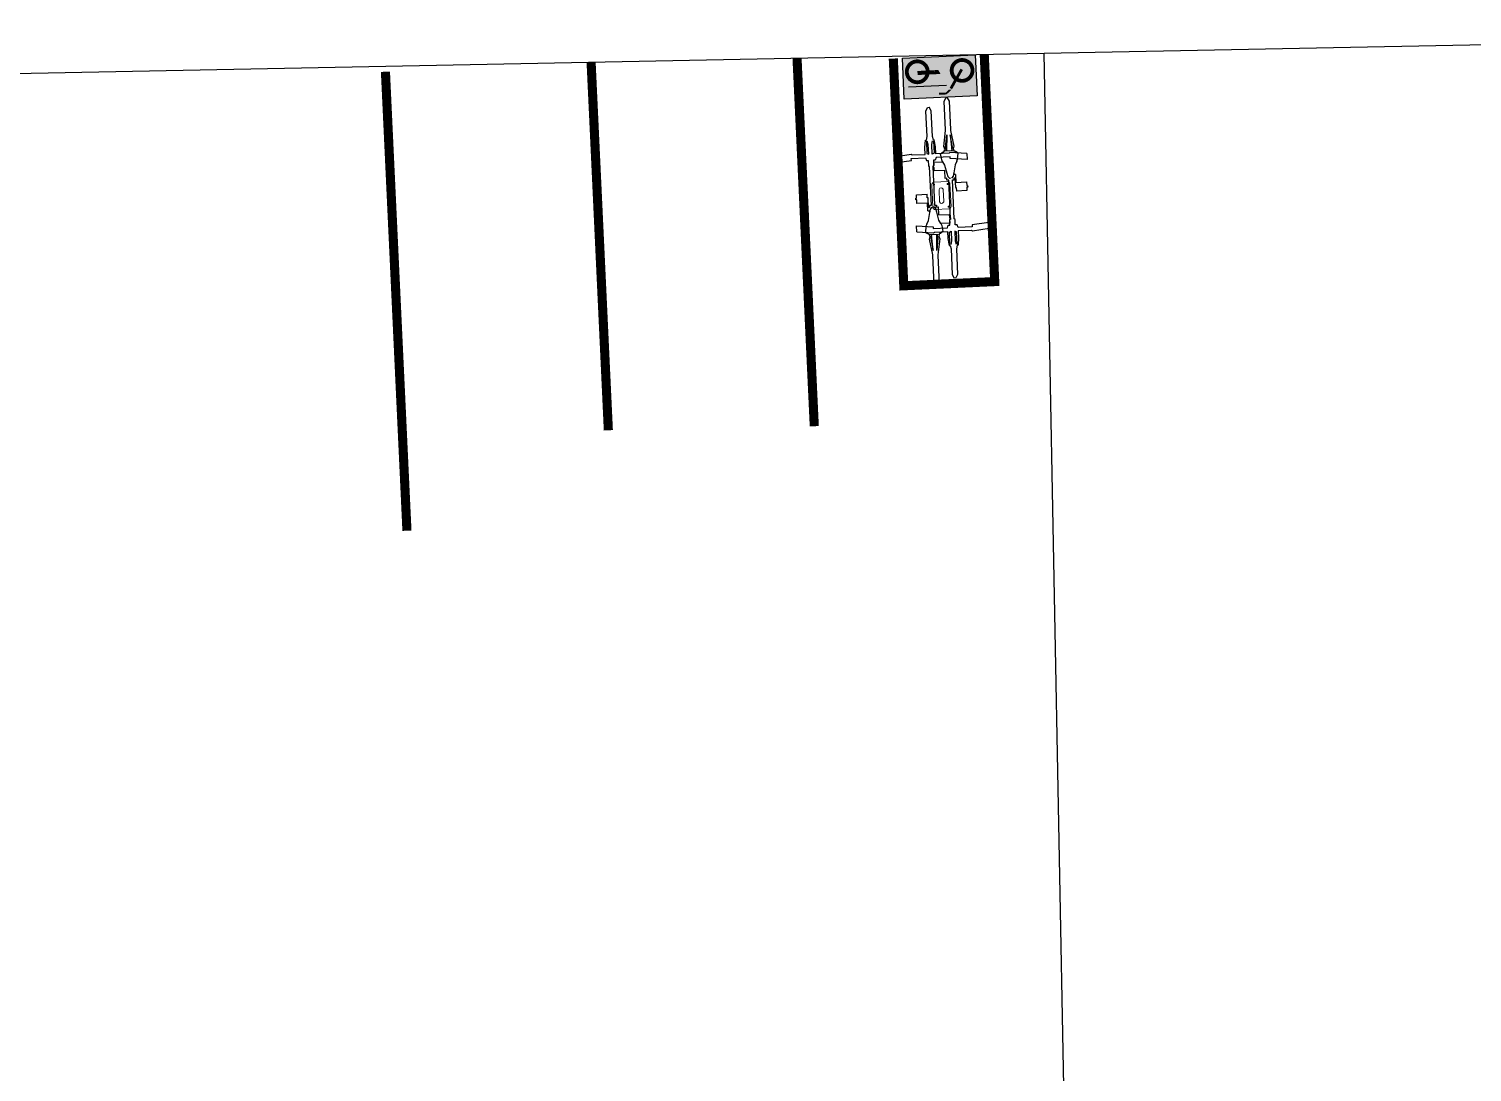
# Model space of a CAD drawing. Header units: metres. Extents: x 668617 to 675126, y 2286318 to 2293677.
# Drawn here: x 670037.86 to 670053.71, y 2287209.46 to 2287220.92 of the extents above; entities that cross this region are included whole.
import ezdxf

# ---------------------------------------------------------------- set-up
doc = ezdxf.new("R2010")
doc.units = ezdxf.units.M
doc.header["$MEASUREMENT"] = 0
for name, color, linetype in [('DMTG-PB-LOTIFICACION', 253, 'Continuous'), ('DMTG-SH-LINEA BLANCA', 252, 'Continuous'), ('DMTG-SH-LINEA CONT ESTACIONAMIENTO', 252, 'Continuous'), ('DMTG-SH-SIMBOLO MOTOPUERTO', 250, 'Continuous'), ('MT-MOBILIARIO', 173, 'Continuous')]:
    doc.layers.add(name, color=color, linetype=linetype)

# ---------------------------------------------------------------- blocks, each defined once
blk = doc.blocks.new('SIMBOLO MOTO')
at = {"layer": 'DMTG-SH-SIMBOLO MOTOPUERTO'}
blk.add_hatch(color=152, dxfattribs=at).paths.add_polyline_path([(658239.247, 2297202.545), (658240.047, 2297202.545), (658240.047, 2297202.095), (658239.247, 2297202.095)])
at = {"layer": 'DMTG-SH-SIMBOLO MOTOPUERTO', "true_color": 0xffffff}
h = blk.add_hatch(color=7, dxfattribs=at)
h.dxf.hatch_style = 1
h.paths.add_polyline_path([(658239.586, 2297202.495), (658239.664, 2297202.494), (658239.664, 2297202.515), (658239.582, 2297202.516), (658239.522, 2297202.464), (658239.552, 2297202.464)])
h = blk.add_hatch(color=7, dxfattribs=at)
h.dxf.hatch_style = 1
h.paths.add_polyline_path([(658239.69, 2297202.463), (658239.522, 2297202.464), (658239.51, 2297202.439), (658239.564, 2297202.439), (658239.572, 2297202.419), (658239.724, 2297202.418), (658239.725, 2297202.425)])
h.paths.add_polyline_path([(658239.724, 2297202.418), (658239.578, 2297202.419), (658239.572, 2297202.419), (658239.581, 2297202.4), (658239.582, 2297202.4), (658239.722, 2297202.399)])
h.paths.add_polyline_path([(658239.829, 2297202.373), (658239.719, 2297202.375), (658239.722, 2297202.399), (658239.582, 2297202.4), (658239.664, 2297202.398), (658239.712, 2297202.304), (658239.679, 2297202.303), (658239.645, 2297202.374), (658239.596, 2297202.374), (658239.635, 2297202.285), (658239.759, 2297202.288), (658239.766, 2297202.309), (658239.785, 2297202.338), (658239.807, 2297202.36)])
at = {"layer": 'DMTG-SH-SIMBOLO MOTOPUERTO', "color": 152}
blk.add_lwpolyline([(658239.247, 2297202.545), (658240.047, 2297202.545), (658240.047, 2297202.095), (658239.247, 2297202.095)], close=True, dxfattribs=at)
at = {"layer": 'DMTG-SH-SIMBOLO MOTOPUERTO', "color": 7, "true_color": 0xffffff, "const_width": 0.0421}
for points in [[(658239.284, 2297202.261, 1), (658239.513, 2297202.259, 1)], [(658239.776, 2297202.253, 1), (658240.006, 2297202.252, 1)]]:
    blk.add_lwpolyline(points, format="xyb", close=True, dxfattribs=at)
at = {"layer": 'DMTG-SH-SIMBOLO MOTOPUERTO', "color": 7, "true_color": 0xffffff}
for points, const_width in [([(658239.402, 2297202.248), (658239.531, 2297202.453)], 0.0305), ([(658239.702, 2297202.265), (658239.889, 2297202.266)], 0.0443)]:
    blk.add_lwpolyline(points, dxfattribs=dict(at, const_width=const_width))
blk.add_lwpolyline([(658239.578, 2297202.419), (658239.994, 2297202.417)], dxfattribs=at)
for points in [[(658239.725, 2297202.425), (658239.994, 2297202.425), (658239.719, 2297202.375), (658240.035, 2297202.372)], [(658239.637, 2297202.288), (658239.66, 2297202.242), (658239.702, 2297202.288), (658239.701, 2297202.242)]]:
    blk.add_solid(points, dxfattribs=at)
blk = doc.blocks.new('A$C20BF621E')
at = {"color": 0, "lineweight": 5}
for points in [[(-12.4, 10), (-13.1, 9.9), (-13.7, 9.6), (-14.2, 9.3), (-14.7, 8.7), (-14.9, 8.1), (-15, 7.5)], [(-15, 7.5), (-15, -7.4)], [(-11.9, 7.5), (-12, 7.7), (-12.2, 7.9), (-12.4, 8), (-12.8, 7.9), (-12.9, 7.7), (-13, 7.5), (-12.9, 7.2), (-12.8, 7), (-12.4, 6.9), (-12.2, 7), (-12, 7.2), (-11.9, 7.5)], [(12.4, 10), (-12.4, 10)], [(-6.2, 2.3), (6.2, 2.3)], [(13, 7.5), (12.9, 7.7), (12.7, 7.9), (12.4, 8), (12.2, 7.9), (12, 7.7), (11.9, 7.5), (12, 7.2), (12.2, 7), (12.4, 6.9), (12.7, 7), (12.9, 7.2), (13, 7.5)], [(15, 7.5), (14.9, 8.1), (14.6, 8.7), (14.2, 9.3), (13.7, 9.6), (13.1, 9.9), (12.4, 10)], [(15, -7.4), (15, 7.5)], [(-15, -7.4), (-14.9, -8.1), (-14.7, -8.7), (-14.2, -9.2), (-13.7, -9.7), (-13.1, -9.9), (-12.4, -10)], [(-11.9, -7.4), (-12, -7.2), (-12.2, -7), (-12.4, -6.9), (-12.8, -7), (-12.9, -7.2), (-13, -7.4), (-12.9, -7.7), (-12.8, -7.9), (-12.4, -8), (-12.2, -7.9), (-12, -7.7), (-11.9, -7.4)], [(-12.4, -10), (12.4, -10)], [(6.2, -2.3), (-6.2, -2.3)], [(13, -7.4), (12.9, -7.2), (12.7, -7), (12.4, -6.9), (12.2, -7), (12, -7.2), (11.9, -7.4), (12, -7.7), (12.2, -7.9), (12.4, -8), (12.7, -7.9), (12.9, -7.7), (13, -7.4)], [(12.4, -10), (13.1, -9.9), (13.7, -9.7), (14.2, -9.2), (14.6, -8.7), (14.9, -8.1), (15, -7.4)]]:
    blk.add_lwpolyline(points, dxfattribs=at)
for points in [[(-6.2, 2.3), (-6.2, 2.3), (-6.8, 2.2), (-6.8, 2.2), (-9.2, 1.6), (-9.1, -1.6), (-6.8, -2.3), (-6.8, -2.3), (-6.2, -2.3), (-6.2, -2.3)], [(6.2, -2.3), (6.2, -2.3), (6.8, -2.3), (6.8, -2.3), (9.1, -1.6), (9.1, 1.6), (6.8, 2.2), (6.8, 2.2), (6.2, 2.3), (6.2, 2.3)]]:
    blk.add_open_spline(points, degree=3, knots=[0, 0, 0, 0, 1, 1, 1, 2, 2, 2, 3, 3, 3, 3], dxfattribs=at)
blk = doc.blocks.new('BICICLETAM')
at = {"color": 0, "linetype": 'ByBlock'}
for p, q in [((3135.08, 2828.805), (3135.061, 2828.62)), ((3135.08, 2828.805), (3135.148, 2828.805)), ((3135.148, 2828.805), (3135.129, 2828.62)), ((3135.061, 2828.62), (3135.07, 2828.61)), ((3135.07, 2828.61), (3135.07, 2828.464)), ((3135.109, 2828.62), (3135.109, 2828.464)), ((3135.129, 2828.62), (3135.109, 2828.62)), ((3135.508, 2828.581), (3135.508, 2828.464)), ((3135.547, 2828.581), (3135.508, 2828.581)), ((3135.547, 2828.591), (3135.547, 2828.581)), ((3135.566, 2828.591), (3135.547, 2828.591)), ((3135.566, 2828.581), (3135.566, 2828.591)), ((3135.605, 2828.581), (3135.566, 2828.581)), ((3135.605, 2828.464), (3135.605, 2828.581)), ((3134.594, 2828.435), (3134.555, 2828.416)), ((3134.555, 2828.416), (3134.555, 2828.396)), ((3134.594, 2828.377), (3134.555, 2828.396)), ((3134.876, 2828.435), (3134.594, 2828.435)), ((3134.915, 2828.445), (3134.876, 2828.435)), ((3134.993, 2828.464), (3134.915, 2828.455)), ((3134.915, 2828.455), (3134.915, 2828.445)), ((3134.925, 2828.445), (3135.061, 2828.445)), ((3134.964, 2828.426), (3134.925, 2828.435)), ((3135.07, 2828.426), (3134.964, 2828.426)), ((3135.07, 2828.464), (3134.993, 2828.464)), ((3135.061, 2828.445), (3135.07, 2828.426)), ((3135.109, 2828.464), (3135.139, 2828.455)), ((3135.139, 2828.455), (3135.139, 2828.435)), ((3135.139, 2828.435), (3135.197, 2828.435)), ((3135.197, 2828.435), (3135.207, 2828.426)), ((3135.207, 2828.426), (3135.634, 2828.426)), ((3135.547, 2828.464), (3135.508, 2828.464)), ((3135.547, 2828.455), (3135.547, 2828.464)), ((3135.654, 2828.455), (3135.547, 2828.455)), ((3135.692, 2828.464), (3135.605, 2828.464)), ((3135.634, 2828.445), (3135.654, 2828.445)), ((3135.634, 2828.426), (3135.634, 2828.445)), ((3135.654, 2828.445), (3135.654, 2828.455)), ((3135.673, 2828.435), (3135.654, 2828.416)), ((3135.654, 2828.396), (3135.654, 2828.406)), ((3135.673, 2828.377), (3135.654, 2828.396)), ((3135.712, 2828.445), (3135.673, 2828.435)), ((3135.692, 2828.464), (3135.692, 2828.445)), ((3135.692, 2828.445), (3135.702, 2828.445)), ((3135.799, 2828.464), (3135.712, 2828.445)), ((3135.838, 2828.484), (3135.799, 2828.464)), ((3135.838, 2828.484), (3135.858, 2828.494)), ((3135.858, 2828.494), (3135.926, 2828.503)), ((3135.926, 2828.503), (3135.945, 2828.474)), ((3135.945, 2828.474), (3135.945, 2828.464)), ((3135.945, 2828.464), (3135.974, 2828.455)), ((3135.955, 2828.358), (3135.955, 2828.455)), ((3135.955, 2828.435), (3135.994, 2828.445)), ((3136.13, 2828.426), (3135.955, 2828.435)), ((3135.974, 2828.455), (3136.003, 2828.464)), ((3135.994, 2828.445), (3136.13, 2828.426)), ((3136.003, 2828.464), (3136.178, 2828.435)), ((3136.178, 2828.435), (3136.188, 2828.435)), ((3136.188, 2828.435), (3136.499, 2828.435)), ((3136.499, 2828.435), (3136.538, 2828.416)), ((3136.499, 2828.377), (3136.538, 2828.396)), ((3136.538, 2828.416), (3136.538, 2828.396)), ((3134.876, 2828.377), (3134.594, 2828.377)), ((3134.915, 2828.367), (3134.876, 2828.377)), ((3134.915, 2828.358), (3134.915, 2828.367)), ((3134.993, 2828.348), (3134.915, 2828.358)), ((3134.964, 2828.387), (3134.925, 2828.377)), ((3134.925, 2828.367), (3135.061, 2828.367)), ((3135.07, 2828.387), (3134.964, 2828.387)), ((3135.07, 2828.348), (3134.993, 2828.348)), ((3135.061, 2828.367), (3135.07, 2828.387)), ((3135.07, 2828.202), (3135.07, 2828.348)), ((3135.109, 2828.348), (3135.139, 2828.358)), ((3135.109, 2828.192), (3135.109, 2828.348)), ((3135.139, 2828.358), (3135.139, 2828.377)), ((3135.139, 2828.377), (3135.197, 2828.377)), ((3135.197, 2828.377), (3135.207, 2828.387)), ((3135.207, 2828.387), (3135.634, 2828.387)), ((3135.634, 2828.387), (3135.634, 2828.367)), ((3135.634, 2828.367), (3135.654, 2828.367)), ((3135.654, 2828.367), (3135.654, 2828.348)), ((3135.654, 2828.348), (3135.741, 2828.348)), ((3135.712, 2828.367), (3135.673, 2828.377)), ((3135.799, 2828.348), (3135.712, 2828.367)), ((3135.741, 2828.348), (3135.741, 2828.231)), ((3135.838, 2828.328), (3135.799, 2828.348)), ((3135.838, 2828.231), (3135.838, 2828.328)), ((3135.838, 2828.328), (3135.858, 2828.319)), ((3135.858, 2828.319), (3135.926, 2828.309)), ((3135.926, 2828.309), (3135.945, 2828.338)), ((3135.945, 2828.348), (3135.974, 2828.358)), ((3135.945, 2828.338), (3135.945, 2828.348)), ((3136.13, 2828.387), (3135.955, 2828.377)), ((3135.955, 2828.377), (3135.994, 2828.367)), ((3135.974, 2828.358), (3136.003, 2828.348)), ((3135.994, 2828.367), (3136.13, 2828.387)), ((3136.003, 2828.348), (3136.178, 2828.377)), ((3136.178, 2828.377), (3136.188, 2828.377)), ((3136.188, 2828.377), (3136.499, 2828.377)), ((3135.061, 2828.192), (3135.07, 2828.202)), ((3135.08, 2828.008), (3135.061, 2828.192)), ((3135.129, 2828.192), (3135.109, 2828.192)), ((3135.148, 2828.008), (3135.129, 2828.192)), ((3135.741, 2828.231), (3135.78, 2828.231)), ((3135.78, 2828.231), (3135.78, 2828.221)), ((3135.78, 2828.221), (3135.799, 2828.221)), ((3135.799, 2828.221), (3135.799, 2828.231)), ((3135.799, 2828.231), (3135.838, 2828.231)), ((3135.08, 2828.008), (3135.148, 2828.008))]:
    blk.add_line(p, q, dxfattribs=at)

msp = doc.modelspace()

# ---------------------------------------------------------------- linework, layer by layer
at = {"layer": 'DMTG-PB-LOTIFICACION'}
for p, q in [((670049.01259, 2287220.65673), (670062.63158, 2287220.92451)), ((670035.3636, 2287220.38882), (670049.01259, 2287220.65673)), ((670049.55253, 2287192.38877), (670049.01259, 2287220.65673))]:
    msp.add_line(p, q, dxfattribs=at)
at = {"layer": 'DMTG-SH-LINEA BLANCA', "const_width": 0.1}
for points in [[(670042.01355, 2287215.40836), (670041.77723, 2287220.45323)], [(670042.01355, 2287215.40836), (670041.77723, 2287220.45323)], [(670044.22599, 2287216.51199), (670044.03641, 2287220.55905)], [(670044.22599, 2287216.51199), (670044.03641, 2287220.55905)], [(670046.48806, 2287216.5564), (670046.29848, 2287220.60346)], [(670046.48806, 2287216.5564), (670046.29848, 2287220.60346)]]:
    msp.add_lwpolyline(points, dxfattribs=at)
at = {"layer": 'DMTG-SH-LINEA CONT ESTACIONAMIENTO', "const_width": 0.1}
msp.add_lwpolyline([(670048.35498, 2287220.64382), (670048.47033, 2287218.14648), (670047.47139, 2287218.10035), (670047.35605, 2287220.59768)], dxfattribs=at)

# ---------------------------------------------------------------- block references
at = {"layer": 'DMTG-SH-SIMBOLO MOTOPUERTO', "rotation": 182.6444743084538}
msp.add_blockref('SIMBOLO MOTO', (1221597.28976, 4612346.44978), dxfattribs=at)
at = {"layer": 'MT-MOBILIARIO', "color": 9, "true_color": 0xc7c8ca, "xscale": -1}
for p, rotation in [((667367.26409, 2283956.47084), 272.6444743231571), ((672728.51223, 2290481.77679), 92.64447432315697)]:
    msp.add_blockref('BICICLETAM', p, dxfattribs=dict(at, rotation=rotation))
at = {"layer": 'MT-MOBILIARIO', "color": 6, "xscale": 0.01, "yscale": 0.01, "zscale": 0.01, "rotation": 272.6444743231571}
msp.add_blockref('A$C20BF621E', (670047.88443, 2287219.09161), dxfattribs=at)

doc.saveas('drawing.dxf')
